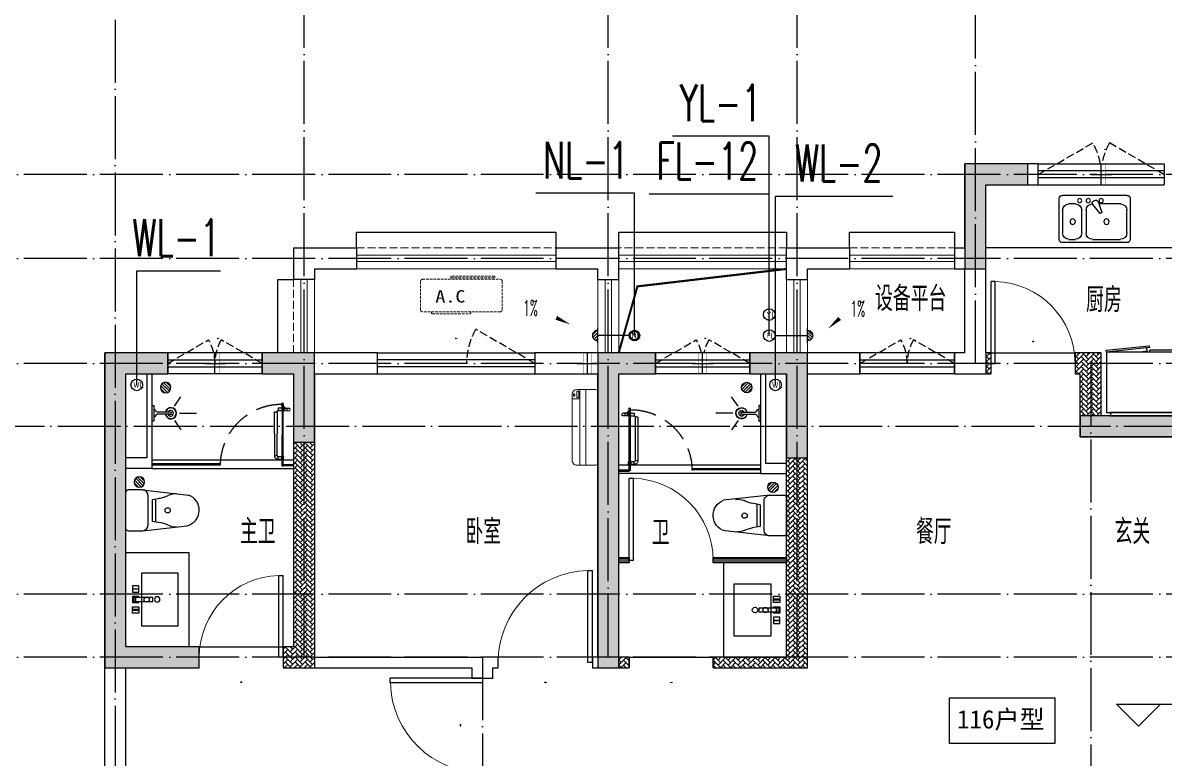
# Model space of a CAD drawing. Extents: x 27938 to 1507990, y 110129 to 923079.
# Drawn here: x 827036 to 837917, y 523579 to 530585 of the extents above; entities that cross this region are included whole.
import ezdxf

# ---------------------------------------------------------------- set-up
doc = ezdxf.new("R2010")
doc.units = 0
doc.header["$LTSCALE"] = 1000
doc.header["$MEASUREMENT"] = 0
doc.linetypes.add('DASH', pattern=[0.35, 0.25, -0.1])
doc.linetypes.add('DOTE', pattern=[2.42, 2, -0.2, 0.02, -0.2])
for name, color, linetype in [('AH-FURNITURE', 1, 'Continuous'), ('COLUMN', 9, 'Continuous'), ('CURTWALL', 4, 'Continuous'), ('DIM_ELEV', 3, 'Continuous'), ('DIM_凝结', 150, 'Continuous'), ('DIM_废水', 31, 'Continuous'), ('DIM_污水', 2, 'Continuous'), ('DIM_雨水', 4, 'Continuous'), ('DOTE', 1, 'Continuous'), ('EQUIP_污水', 7, 'Continuous'), ('IP-bath&kitchen-JOHNSON', 4, 'Continuous'), ('LVTRY', 6, 'Continuous'), ('P-bath&kitchen-JOHNSON', 4, 'Continuous'), ('PUB_HATCH', 8, 'Continuous'), ('PUB_TEXT', 4, 'Continuous'), ('VPIPE-中水', 122, 'Continuous'), ('VPIPE-凝结', 150, 'N'), ('VPIPE-废水', 31, 'Continuous'), ('VPIPE-污水', 2, 'W'), ('VPIPE-雨水', 4, 'Y'), ('WALL', 9, 'Continuous'), ('WINDOW', 4, 'Continuous'), ('WINDOW_TEXT', 7, 'Continuous'), ('保温', 6, 'Continuous'), ('建筑-排气道', 9, 'Continuous'), ('机电标识类', 1, 'Continuous'), ('看线', 251, 'Continuous')]:
    doc.layers.add(name, color=color, linetype=linetype)
for name, color, linetype, lineweight in [('平面-排水沟', 86, 'Continuous', 15), ('平面-栏杆', 135, 'Continuous', 15), ('平面-看线', 45, 'Continuous', 15), ('平面-空调室内机', 176, 'Continuous', 9), ('平面-空调预留孔', 173, 'Continuous', 15), ('空调', 76, 'Continuous', 13), ('立面-洞口示意', 152, 'Continuous', 13)]:
    doc.layers.add(name, color=color, linetype=linetype, lineweight=lineweight)
doc.styles.add('_TCH_DIM', font='SIMPLEX.shx', dxfattribs={"width": 0.7, "bigfont": 'GBCBIG.shx'})
doc.styles.add('_TCH_WINDOW', font='SIMPLEX.shx', dxfattribs={"width": 0.7, "height": 3.5, "bigfont": 'GBCBIG.shx'})
doc.styles.add('_TWT_SERIAL', font='SIMPLEX', dxfattribs={"width": 0.8, "height": 3.5, "bigfont": 'HZTXT'})
doc.styles.add('DIM_FONT', font='SIMPLEX.shx', dxfattribs={"width": 0.56})
doc.styles.get("Standard").update_dxf_attribs({"font": 'gbenor.shx', "bigfont": 'gbcbig.shx'})
doc.styles.add('黑体', font='simhei.ttf')
doc.linetypes.add('N', pattern='A,3,-0.2,["N",Standard,S=0.25,R=0,X=-0.1,Y=-0.115],-0.2', length=3.4)
doc.linetypes.add('W', pattern='A,3,-0.2,["W",Standard,S=0.25,R=0,X=-0.1,Y=-0.115],-0.2', length=3.4)
doc.linetypes.add('Y', pattern='A,3,-0.2,["Y",Standard,S=0.25,R=0,X=-0.1,Y=-0.115],-0.2', length=3.4)
pattern_1 = [(45, (0, 0), (0, 47.4157523), [100.584, -33.528]), (135, (23.708, 23.708), (3e-15, 47.4157523), [100.584, -33.528])]
pattern_2 = [(45, (407300, 154416.723), (0, 47.4157523), [100.584, -33.528]), (135, (407323.708, 154440.43), (3e-15, 47.4157523), [100.584, -33.528])]

# ---------------------------------------------------------------- blocks, each defined once
blk = doc.blocks.new('GDGDGDSDA')
at = {"layer": 'DOTE', "color": 0, "linetype": 'DOTE', "ltscale": 0.3}
for p, q in [((419335, 376108), (419335, 359558)), ((421135, 367858), (421135, 376108)), ((424035, 367858), (424035, 376108)), ((425835, 367858), (425835, 376108)), ((427535, 370658), (427535, 376108)), ((471335, 372458), (417335, 372458)), ((471335, 371658), (417335, 371658)), ((471335, 370658), (417335, 370658)), ((428635, 370658), (428635, 359558)), ((417335, 370059), (471335, 370059)), ((471335, 368458), (417335, 368458)), ((471335, 367858), (417335, 367858)), ((422835, 367858), (422835, 359558))]:
    blk.add_line(p, q, dxfattribs=at)
blk = doc.blocks.new('rrrrrrrrrrrra')
at = {"color": 0}
for p, q in [((-112, 459), (-112, 324)), ((253, 484), (-87, 484)), ((278, 324), (278, 459)), ((-112, 324), (-64, -103)), ((-59, 271), (224, 271)), ((-21, 232), (-34, 154)), ((186, 232), (-21, 232)), ((186, 232), (199, 154)), ((278, 324), (228, -116)), ((191, 200), (-26, 200))]:
    blk.add_line(p, q, dxfattribs=at)
for centre, radius, start, end in [((-87, 459), 25, 90, 180), ((253, 459), 25, 0, 90), ((-59, 324), 53.3, 180, 270), ((224, 324), 53.3, 270, 0), ((-323, 210), 294, 333.5369, 351.4828), ((488, 210), 294, 188.5172, 206.4631), ((149, -3), 224, 158.5202, 180), ((16, -3), 224, 0, 21.4798), ((84, -64), 153, 195.0773, 340.1181)]:
    blk.add_arc(centre, radius, start, end, dxfattribs=at)
blk = doc.blocks.new('A$C1E0F638F')
at = {"color": 0}
for points in [[(500, 435), (500, 85), (0, 85), (0, 435)], [(270, 30), (230, 30), (230, 195), (270, 195)], [(120, 0), (180, 0), (180, 60), (120, 60)], [(147, 55), (153, 55), (153, 5), (147, 5)], [(230, 30), (270, 30), (270, 10), (230, 10)], [(380, 0), (320, 0), (320, 60), (380, 60)], [(353, 55), (347, 55), (347, 5), (353, 5)]]:
    blk.add_lwpolyline(points, close=True, dxfattribs=at)
blk.add_lwpolyline([(270, 60), (280, 60), (280, 0), (220, 0), (220, 60), (230, 60)], dxfattribs=at)
blk.add_circle((250, 236), 26, dxfattribs=at)
blk = doc.blocks.new('$lvtry$00000171')
at = {"color": 0}
for p, q in [((-74, 11), (-11, 74)), ((-70, -27), (27, 70)), ((-53, -53), (53, 53)), ((-27, -70), (70, 27)), ((11, -74), (74, -11))]:
    blk.add_line(p, q, dxfattribs=at)
blk.add_circle((0, 0), 75, dxfattribs=at)
blk.add_point((0, 0), dxfattribs=at)
blk = doc.blocks.new('135')
blk.add_hatch(color=0).paths.add_polyline_path([(5, 2), (4, -1), (-5, 2), (-4, 5)])
at = {"color": 0}
for p, q in [((-6, 19), (-3, 19)), ((-3, 19), (-6, 19)), ((-6, 3), (5, -2)), ((-6, 3), (-5, 3)), ((-5, 11), (-5, 31)), ((5, 11), (-5, 11)), ((5, 10), (-5, 10)), ((-5, 3), (-4, 6)), ((-4, 6), (5, 2)), ((0, 0), (0, 39)), ((6, 19), (3, 19)), ((3, 19), (6, 19)), ((4, -1), (5, 2)), ((5, 11), (5, 32)), ((4, -1), (6, -2))]:
    blk.add_line(p, q, dxfattribs=at)
for centre, radius, start, end in [((6, 16), 13.5, 151.0147, 204.8403), ((13, 4), 20.5, 163.0924, 182.0012), ((-6, 4), 1, 184.2275, 248.4661), ((-5, 22), 0.5, 335.7643, 151.0147), ((4, 18), 9.42, 155.7643, 171.9773), ((9, 15), 14.6, 166.278, 198.0953), ((14, 4), 19.5, 163.7443, 182.5269), ((-5, 3), 0.5, 181.9385, 247.2597), ((5, 22), 0.5, 29.8425, 204.574), ((-6, 17), 11.7, 10.475, 24.574), ((-6, 15), 12.4, 338.6449, 16.0476), ((29, 7), 24, 172.9439, 199.2318), ((-6, 16), 13.4, 334.9111, 29.8425), ((26, 6), 20.6, 169.1454, 199.9526), ((6, -1), 1.17, 247.4597, 19.9526), ((6, -1), 0.5, 247.4597, 19.2318)]:
    blk.add_arc(centre, radius, start, end, dxfattribs=at)
blk.add_open_spline([(-5, 31), (-4, 31), (-2, 33), (1, 29), (3, 31), (5, 32)], degree=3, knots=[0, 0, 0, 0, 3.066329, 6.218313, 11.124135, 11.124135, 11.124135, 11.124135], dxfattribs=at)
blk = doc.blocks.new('SDFAWERAWER')
at = {"layer": 'LVTRY', "color": 0}
for p, q in [((593941, -1242210), (593784, -1242595)), ((593965, -1242220), (593807, -1242604)), ((593941, -1242210), (593965, -1242220)), ((593988, -1242191), (593978, -1242214)), ((594007, -1242226), (593978, -1242214)), ((594017, -1242203), (593988, -1242191)), ((594016, -1242220), (594027, -1242193)), ((594016, -1242220), (594022, -1242223)), ((594026, -1242204), (594018, -1242222)), ((594018, -1242222), (594021, -1242220)), ((594025, -1242211), (594021, -1242220)), ((594023, -1242221), (594022, -1242223)), ((594022, -1242223), (594024, -1242222)), ((594023, -1242211), (594030, -1242194)), ((594024, -1242221), (594024, -1242222)), ((594025, -1242211), (594031, -1242197)), ((594027, -1242193), (594033, -1242195)), ((594028, -1242234), (594078, -1242255)), ((594030, -1242194), (594031, -1242197)), ((594032, -1242197), (594033, -1242195)), ((594033, -1242195), (594034, -1242197)), ((594034, -1242198), (594034, -1242197)), ((594047, -1242201), (594036, -1242229)), ((594036, -1242229), (594039, -1242230)), ((594037, -1242211), (594088, -1242232)), ((594039, -1242230), (594045, -1242214)), ((594039, -1242230), (594042, -1242228)), ((594042, -1242228), (594051, -1242205)), ((594050, -1242202), (594043, -1242218)), ((594047, -1242201), (594050, -1242202)), ((594050, -1242202), (594051, -1242205)), ((594057, -1242246), (594067, -1242223)), ((593784, -1242595), (593807, -1242604)), ((593803, -1242641), (593813, -1242618)), ((593803, -1242641), (593833, -1242653)), ((593813, -1242618), (593842, -1242630)), ((593842, -1242630), (593833, -1242653)), ((593834, -1242656), (593833, -1242653)), ((593845, -1242629), (593834, -1242656)), ((593836, -1242657), (593834, -1242656)), ((593848, -1242630), (593836, -1242657)), ((593845, -1242629), (593842, -1242630)), ((593848, -1242630), (593845, -1242629)), ((593847, -1242662), (593858, -1242634)), ((593847, -1242662), (593850, -1242663)), ((593850, -1242663), (593861, -1242635)), ((593852, -1242662), (593862, -1242637)), ((593858, -1242634), (593861, -1242635)), ((593861, -1242635), (593862, -1242637))]:
    blk.add_line(p, q, dxfattribs=at)
blk.add_lwpolyline([(593823, -1242717), (594046, -1242174), (594037, -1242170), (593814, -1242713)], close=True, dxfattribs=at)
blk.add_arc((594075, -1242240), 15.3, 281.7932, 33.7019, dxfattribs=at)
for centre, major_axis, start_param, end_param in [((593974, -1242224), (3.93, 9.6), 0, 1.570796), ((593817, -1242608), (13.5, 33.1), 1.570796, 3.141593), ((593817, -1242608), (3.93, 9.6), 1.570796, 3.141593)]:
    blk.add_ellipse(centre, major_axis=major_axis, ratio=1, start_param=start_param, end_param=end_param, dxfattribs=at)
at = {"layer": 'P-bath&kitchen-JOHNSON', "color": 0, "linetype": 'DASH'}
blk.add_arc((593810, -1242714), 586, 67.5369, 157.1325, dxfattribs=at)
at = {"layer": 'LVTRY', "color": 8, "xscale": -1, "rotation": 157.7329157530927}
blk.add_blockref('135', (594045, -1242162), dxfattribs=at)
blk = doc.blocks.new('A$C5DCB2F21')
at = {"layer": 'IP-bath&kitchen-JOHNSON', "color": 0}
for p, q in [((-68, -213), (-158, -275)), ((68, -213), (158, -275)), ((0, -261), (0, -425))]:
    blk.add_line(p, q, dxfattribs=at)
for centre, major_axis, ratio, start_param, end_param in [((0, -179), (-51, 0), 0.990052, -1.36297, 4.504563), ((0, -178), (-26.8, 0), 0.994812, -1.167677, 4.309269)]:
    blk.add_ellipse(centre, major_axis=major_axis, ratio=ratio, start_param=start_param, end_param=end_param, dxfattribs=at)
at = {"layer": 'LVTRY', "color": 0}
for p, q in [((74, 0), (-74, 0)), ((-10, -174), (-10, -49)), ((11, -174), (11, -49))]:
    blk.add_line(p, q, dxfattribs=at)
blk.add_lwpolyline([(74, 0), (74, -16), (-74, -16), (-74, 0)], dxfattribs=at)
for points in [[(-26, -31, -0.364142), (-38, -16, -0.020495)], [(-10, -49, 0.214893), (-26, -31, 7.649644)], [(11, -49, -0.21439), (26, -31, -7.649644)], [(26, -31, 0.364142), (38, -16, 0.020495)]]:
    blk.add_lwpolyline(points, format="xyb", dxfattribs=at)
blk.add_arc((0, -174), 10.5, 180, 0, dxfattribs=at)
for centre, major_axis, ratio, start_param, end_param in [((0, -181), (53.6, 0), 0.987577, 1.76809, 7.656688), ((-12, -165), (0, 1.43), 0.85, -1.570796, 4.712389), ((-12, -189), (0, 1.43), 0.85, 4.712389, 10.995574), ((12, -165), (0, 1.43), 0.85, 4.712389, 10.995574), ((12, -189), (0, 1.43), 0.85, 4.712389, 10.995574)]:
    blk.add_ellipse(centre, major_axis=major_axis, ratio=ratio, start_param=start_param, end_param=end_param, dxfattribs=at)
blk = doc.blocks.new('$TCHSYS$DOOR2D')
for p, q in [((0.45, 0.975), (0.5, 0.975)), ((0.45, 0), (0.45, 0.975)), ((0.5, 0), (0.5, 0.975)), ((0.5, 0), (0.45, 0))]:
    blk.add_line(p, q)
at = {"lineweight": 13}
blk.add_arc((0.475, 0), 0.975, 91.4693, 180, dxfattribs=at)
blk = doc.blocks.new('DSGDFGF')
at = {"layer": 'CURTWALL', "color": 0}
for p, q in [((676992, 342105), (676292, 342105)), ((676292, 342105), (676292, 342055)), ((676992, 342055), (676992, 342105)), ((677892, 342105), (677792, 342105)), ((677792, 342105), (677792, 342055)), ((677892, 342055), (677892, 342105)), ((676292, 342089), (676992, 342089)), ((676292, 342072), (676992, 342072)), ((676292, 342055), (676992, 342055)), ((677792, 342089), (677892, 342089)), ((677792, 342072), (677892, 342072)), ((677792, 342055), (677892, 342055))]:
    blk.add_line(p, q, dxfattribs=at)
at = {"layer": 'IP-bath&kitchen-JOHNSON', "color": 0}
for p, q in [((676542, 342985), (677892, 342985)), ((676542, 342950), (677192, 342950)), ((676542, 342940), (677192, 342940)), ((676542, 342905), (677892, 342905)), ((677192, 342940), (677192, 342950)), ((677892, 342940), (677792, 342940)), ((677792, 342930), (677792, 342940)), ((677892, 342930), (677792, 342930))]:
    blk.add_line(p, q, dxfattribs=at)
for points in [[(676542, 343855), (676542, 342905), (676292, 342905)], [(676492, 343855), (676492, 343005), (676292, 343005)]]:
    blk.add_lwpolyline(points, dxfattribs=at)
at = {"layer": 'LVTRY', "color": 0}
blk.add_lwpolyline([(676892, 341155), (676292, 341155), (676292, 342055), (676892, 342055)], close=True, dxfattribs=at)
at = {"layer": 'CURTWALL', "color": 0, "xscale": 800, "yscale": 800, "zscale": 50, "rotation": 5.54452612062199e-09}
blk.add_blockref('$TCHSYS$DOOR2D', (677392, 342080), dxfattribs=at)
at = {"layer": 'IP-bath&kitchen-JOHNSON', "color": 8}
for name, p, rotation in [('A$C5DCB2F21', (676542, 343480), 90.00848852444699), ('SDFAWERAWER', (-342526, 1268091), 22.25976934310714)]:
    blk.add_blockref(name, p, dxfattribs=dict(at, rotation=rotation))
at = {"layer": 'LVTRY', "color": 8, "xscale": -0.6666666667107826, "yscale": 0.6666666667107826}
for p in [(676672, 343725), (676422, 342775)]:
    blk.add_blockref('$lvtry$00000171', p, dxfattribs=at)
at = {"layer": 'LVTRY', "color": 8, "extrusion": (0, 0, -1), "xscale": -1, "zscale": -1, "rotation": 270}
blk.add_blockref('rrrrrrrrrrrra', (-676776, 342423), dxfattribs=at)
at = {"layer": 'LVTRY', "color": 8, "xscale": -1, "rotation": 270}
blk.add_blockref('A$C1E0F638F', (676357, 341356), dxfattribs=at)
blk = doc.blocks.new('GDGDRGDGRD')
at = {"layer": 'IP-bath&kitchen-JOHNSON', "color": 0}
for p, q in [((490533, 524228), (491883, 524228)), ((490533, 524193), (491183, 524193)), ((490533, 524183), (491183, 524183)), ((490533, 524148), (491883, 524148)), ((491183, 524183), (491183, 524193)), ((491883, 524183), (491783, 524183)), ((491783, 524173), (491783, 524183)), ((491883, 524173), (491783, 524173))]:
    blk.add_line(p, q, dxfattribs=at)
for points in [[(490533, 525048), (490533, 524148), (490283, 524148)], [(490483, 525048), (490483, 524248), (490283, 524248)]]:
    blk.add_lwpolyline(points, dxfattribs=at)
at = {"layer": 'LVTRY', "color": 0}
blk.add_lwpolyline([(490883, 522448), (490283, 522448), (490283, 523348), (490883, 523348)], close=True, dxfattribs=at)
at = {"layer": 'IP-bath&kitchen-JOHNSON', "color": 8}
for name, p, rotation in [('A$C5DCB2F21', (490533, 524673), 90.008488524447), ('SDFAWERAWER', (-528536, 1449334), 22.25976934310711)]:
    blk.add_blockref(name, p, dxfattribs=dict(at, rotation=rotation))
at = {"layer": 'LVTRY', "color": 8, "xscale": -0.6666666667107826, "yscale": 0.6666666667107826}
for p in [(490663, 524918), (490413, 524018)]:
    blk.add_blockref('$lvtry$00000171', p, dxfattribs=at)
at = {"layer": 'LVTRY', "color": 8, "extrusion": (0, 0, -1), "xscale": -1, "zscale": -1, "rotation": 270}
blk.add_blockref('rrrrrrrrrrrra', (-490766, 523666), dxfattribs=at)
at = {"layer": 'LVTRY', "color": 8, "xscale": -1, "rotation": 270}
blk.add_blockref('A$C1E0F638F', (490347, 522649), dxfattribs=at)
blk = doc.blocks.new('rtyg7uyhg')
at = {"layer": 'LVTRY', "color": 0}
for p, q in [((194235, 45489), (193621, 45489)), ((193590, 45458), (193590, 45069)), ((193682, 45407), (193888, 45407)), ((193896, 45430), (193858, 45326)), ((193875, 45316), (193946, 45401)), ((193926, 45440), (193940, 45432)), ((194112, 45407), (194173, 45407)), ((194265, 45069), (194265, 45458)), ((193621, 45131), (193621, 45346)), ((193858, 45326), (193875, 45316)), ((194010, 45346), (194010, 45131)), ((194051, 45131), (194051, 45346)), ((194235, 45346), (194235, 45131)), ((193948, 45069), (193682, 45069)), ((194173, 45069), (194112, 45069)), ((193621, 45039), (194235, 45039))]:
    blk.add_line(p, q, dxfattribs=at)
for centre, radius in [((193866, 45438), 20.5), ((193989, 45438), 20.5), ((194071, 45438), 20.5), ((193815, 45238), 25.6), ((194137, 45238), 25.6)]:
    blk.add_circle(centre, radius, dxfattribs=at)
for centre, radius, start, end in [((193621, 45458), 30.7, 90, 180), ((194235, 45458), 30.7, 360, 90), ((193682, 45346), 61.4, 90, 180), ((193916, 45423), 20.5, 60, 159.4623), ((193930, 45414), 20.5, 320.5377, 60), ((193948, 45346), 61.4, 360, 90), ((194112, 45346), 61.4, 90, 180), ((194173, 45346), 61.4, 360, 90), ((193621, 45069), 30.7, 180, 270), ((193682, 45131), 61.4, 180, 270), ((193948, 45131), 61.4, 270, 360), ((194112, 45131), 61.4, 180, 270), ((194173, 45131), 61.4, 270, 360), ((194235, 45069), 30.7, 270, 360)]:
    blk.add_arc(centre, radius, start, end, dxfattribs=at)
at = {"layer": 'LVTRY', "color": 0, "style": 'DIM_FONT', "width": 0.8, "flags": 9}
for tag in ['YSIZE', 'XSIZE']:
    blk.add_attdef(tag, (193928, 45488), '', height=0.5, rotation=90, dxfattribs=at)
blk = doc.blocks.new('A$C60D053AF')
at = {"layer": 'AH-FURNITURE', "color": 0}
for p, q in [((233, -90), (128, -90)), ((193, -71), (328, -71)), ((193, -91), (328, -91)), ((342, -97), (370, -143)), ((356, -83), (384, -129)), ((233, -110), (128, -110)), ((245, -129), (245, -122)), ((265, -129), (265, -122)), ((255, -281), (255, -251)), ((255, -281), (393, -281)), ((393, -281), (393, -251))]:
    blk.add_line(p, q, dxfattribs=at)
for points in [[(170, -68, 1), (170, -94), (193, -94), (193, -68)], [(234, -251), (414, -251, 0.414214), (424, -241), (424, -111, 0.414214), (414, -101), (234, -101, 0.414214), (224, -111), (224, -241, 0.414214)], [(268, -122), (268, -107, 0.414214), (248, -87), (233, -87), (233, -113), (242, -113), (242, -122)], [(242, -152, 1), (268, -152), (268, -129), (242, -129)], [(384, -161, 1), (402, -143), (386, -127), (368, -145)]]:
    blk.add_lwpolyline(points, format="xyb", close=True, dxfattribs=at)
for centre, radius in [((100, -100), 30), ((255, -152), 15), ((255, -152), 10), ((393, -152), 15), ((393, -152), 10)]:
    blk.add_circle(centre, radius, dxfattribs=at)
for radius in [40, 20]:
    blk.add_arc((328, -111), radius, 45, 90, dxfattribs=at)
blk = doc.blocks.new('A-Kitchen-7')
at = {"layer": 'LVTRY', "color": 0}
for p, q in [((-519, 780), (-7, 834)), ((-7, 834), (-4, 811)), ((-515, 756), (-519, 780)), ((-4, 811), (-515, 756)), ((515, 756), (-515, 756)), ((-515, 756), (-515, 40)), ((-486, 761), (-485, 756)), ((-29, 767), (-112, 756)), ((-29, 767), (-35, 806)), ((515, 780), (0, 780)), ((0, 756), (0, 780)), ((515, 756), (515, 780)), ((515, 40), (515, 756)), ((-515, 40), (515, 40))]:
    blk.add_line(p, q, dxfattribs=at)
blk.add_lwpolyline([(-469, 40), (-469, 0), (469, 0), (469, 40)], close=True, dxfattribs=at)
blk = doc.blocks.new('*U41')
h = blk.add_hatch(color=0)
h.set_gradient(color1=(0, 0, 255), rotation=180, tint=1)
h.paths.add_polyline_path([(0, 0), (-6.35, -6.35), (-6.35, -2.159), (-15, -2.159), (-15, 2.159), (-6.35, 2.159), (-6.35, 6.35)])
at = {"color": 0, "linetype": 'Continuous'}
blk.add_lwpolyline([(0, 0), (-6.35, -6.35), (-6.35, -2.159), (-15, -2.159), (-15, 2.159), (-6.35, 2.159), (-6.35, 6.35)], close=True, dxfattribs=at)
blk = doc.blocks.new('sgrsefv')
at = {"layer": 'PUB_HATCH'}
blk.add_hatch(color=0, dxfattribs=at).paths.add_polyline_path([(1112933, 840916), (1112933, 840646), (1113073, 840646), (1113073, 840661), (1112968, 840661), (1112948, 840681), (1112948, 840881), (1112968, 840901), (1113288, 840901), (1113308, 840881), (1113308, 840681), (1113288, 840661), (1113183, 840661), (1113183, 840646), (1113323, 840646), (1113323, 840916)])
at = {"layer": 'LVTRY', "color": 0}
for p, q in [((1113073, 840661), (1113073, 840646)), ((1113183, 840661), (1113183, 840646))]:
    blk.add_line(p, q, dxfattribs=at)
for points in [[(1112918, 840931), (1113338, 840931), (1113338, 840631), (1112918, 840631)], [(1112933, 840916), (1113323, 840916), (1113323, 840646), (1112933, 840646)], [(1113288, 840661), (1112968, 840661), (1112948, 840681), (1112948, 840881), (1112968, 840901), (1113288, 840901), (1113308, 840881), (1113308, 840681), (1113288, 840661)]]:
    blk.add_lwpolyline(points, close=True, dxfattribs=at)
at = {"layer": '立面-洞口示意', "color": 0}
blk.add_lwpolyline([(1112918, 840931), (1113182, 840837), (1113338, 840631)], dxfattribs=at)
at = {"layer": '建筑-排气道', "color": 8, "xscale": -5, "yscale": 5, "zscale": 5, "rotation": 270}
blk.add_blockref('*U41', (1113118, 840599), dxfattribs=at)
blk = doc.blocks.new('FRSDFDGDGDRGDR')
at = {"layer": '平面-空调预留孔', "color": 0}
for p, q in [((699612, 775044), (699612, 775441)), ((699619, 775448), (699746, 775448)), ((699746, 775448), (699746, 775355)), ((699720, 775342), (699720, 775143)), ((699727, 775349), (699740, 775349)), ((699727, 775136), (699740, 775136)), ((699746, 775130), (699746, 775037)), ((699746, 775037), (699619, 775037))]:
    blk.add_line(p, q, dxfattribs=at)
blk.add_lwpolyline([(699766, 775167), (699793, 775154), (699793, 775057), (699766, 775044), (699766, 775018), (699619, 775018, -0.414214), (699593, 775044), (699593, 775441, -0.414214), (699619, 775468), (699766, 775468), (699766, 775441), (699793, 775428), (699793, 775332), (699766, 775318)], format="xyb", close=True, dxfattribs=at)
for centre, radius in [((699740, 775332), 10.6), ((699740, 775243), 15.8), ((699740, 775154), 10.6)]:
    blk.add_circle(centre, radius, dxfattribs=at)
for centre, start, end in [((699619, 775441), 90, 180), ((699727, 775342), 90, 180), ((699740, 775355), 270, 360), ((699727, 775143), 180, 270), ((699740, 775130), 0, 90), ((699619, 775044), 180, 270)]:
    blk.add_arc(centre, 6.6, start, end, dxfattribs=at)
blk = doc.blocks.new('GDGDRGDRGRD')
at = {"layer": 'LVTRY', "color": 0}
for p, q in [((430081, 371515), (429865, 371758)), ((430335, 371758), (429865, 371758)), ((429865, 371758), (429865, 370858)), ((430235, 370858), (430235, 371758)), ((429915, 370948), (429915, 371668)), ((429925, 371678), (430325, 371678)), ((429995, 371628), (429995, 371418)), ((430000, 371628), (430000, 371418)), ((430290, 371638), (430005, 371638)), ((430290, 371633), (430005, 371633)), ((430045, 371658), (430045, 371568)), ((430050, 371658), (430045, 371658)), ((430050, 371568), (430050, 371658)), ((430195, 371418), (430195, 371628)), ((430200, 371418), (430200, 371628)), ((430235, 371668), (430235, 370948)), ((429975, 371526), (430102, 371526)), ((429975, 371521), (429975, 371526)), ((430102, 371521), (429975, 371521)), ((430045, 371568), (430050, 371568)), ((430045, 371388), (430045, 371478)), ((430045, 371478), (430050, 371478)), ((430050, 371478), (430050, 371388)), ((430335, 371515), (430081, 371515)), ((430081, 371515), (430081, 371100)), ((430220, 371526), (430092, 371526)), ((430092, 371526), (430092, 371521)), ((430092, 371521), (430220, 371521)), ((430102, 371526), (430102, 371521)), ((430220, 371521), (430220, 371526)), ((430235, 371100), (430235, 371515)), ((429955, 371339), (429955, 371378)), ((430005, 371413), (430290, 371413)), ((430005, 371408), (430290, 371408)), ((430050, 371388), (430045, 371388)), ((429935, 371358), (429974, 371358)), ((429935, 371258), (429974, 371258)), ((429955, 371239), (429955, 371278)), ((429995, 370988), (429995, 371198)), ((430000, 370988), (430000, 371198)), ((430005, 371208), (430290, 371208)), ((430005, 371203), (430290, 371203)), ((430045, 371228), (430045, 371138)), ((430050, 371228), (430045, 371228)), ((430050, 371138), (430050, 371228)), ((430195, 371198), (430195, 370988)), ((430200, 371198), (430200, 370988)), ((429865, 370858), (430081, 371100)), ((430102, 371096), (429975, 371096)), ((429975, 371096), (429975, 371091)), ((429975, 371091), (430102, 371091)), ((430045, 371138), (430050, 371138)), ((430045, 370958), (430045, 371048)), ((430045, 371048), (430050, 371048)), ((430050, 371048), (430050, 370958)), ((430081, 371100), (430335, 371100)), ((430092, 371091), (430092, 371096)), ((430092, 371096), (430220, 371096)), ((430220, 371091), (430092, 371091)), ((430102, 371091), (430102, 371096)), ((430220, 371096), (430220, 371091)), ((430325, 370938), (429925, 370938)), ((430290, 370983), (430005, 370983)), ((430290, 370978), (430005, 370978)), ((430050, 370958), (430045, 370958)), ((429865, 370858), (430335, 370858))]:
    blk.add_line(p, q, dxfattribs=at)
blk.add_lwpolyline([(429609, 370758), (429735, 370758), (429735, 371758), (427635, 371758)], dxfattribs=at)
for centre, radius in [((430147, 371523), 29.7), ((430147, 371523), 11.7), ((429955, 371358), 17), ((429955, 371258), 17), ((430147, 371093), 29.7), ((430147, 371093), 11.7)]:
    blk.add_circle(centre, radius, dxfattribs=at)
for centre, radius, start, end in [((429925, 371668), 10, 90, 180), ((430005, 371628), 10, 90, 180), ((430005, 371628), 5, 90, 180), ((430190, 371628), 10, 0, 90), ((430190, 371628), 5, 0, 90), ((430225, 371668), 10, 0, 90), ((430047, 371523), 56.7, 2.2742, 87.7258), ((430047, 371523), 52.2, 2.4704, 87.5296), ((430047, 371523), 56.7, 272.2742, 357.7258), ((430047, 371523), 52.2, 272.4704, 357.5296), ((430147, 371523), 56.7, 92.2742, 177.7258), ((430147, 371523), 56.7, 182.2742, 267.7258), ((430147, 371523), 52.2, 92.4704, 177.5296), ((430147, 371523), 52.2, 182.4704, 267.5296), ((430005, 371418), 10, 180, 270), ((430005, 371418), 5, 180, 270), ((430190, 371418), 5, 270, 0), ((430190, 371418), 10, 270, 0), ((430005, 371198), 10, 90, 180), ((430005, 371198), 5, 90, 180), ((430047, 371093), 56.7, 2.2742, 87.7258), ((430147, 371093), 56.7, 92.2742, 177.7258), ((430190, 371198), 10, 0, 90), ((430190, 371198), 5, 0, 90), ((430047, 371093), 52.2, 2.4704, 87.5296), ((430047, 371093), 56.7, 272.2742, 357.7258), ((430047, 371093), 52.2, 272.4704, 357.5296), ((430147, 371093), 56.7, 182.2742, 267.7258), ((430147, 371093), 52.2, 92.4704, 177.5296), ((430147, 371093), 52.2, 182.4704, 267.5296), ((429925, 370948), 10, 180, 270), ((430005, 370988), 10, 180, 270), ((430005, 370988), 5, 180, 270), ((430190, 370988), 5, 270, 0), ((430190, 370988), 10, 270, 0), ((430225, 370948), 10, 270, 0)]:
    blk.add_arc(centre, radius, start, end, dxfattribs=at)
at = {"color": 8, "xscale": -1, "rotation": 270}
blk.add_blockref('FRSDFDGDGDRGDR', (-345583, -327434), dxfattribs=at)
at = {"color": 8, "xscale": -1}
blk.add_blockref('rtyg7uyhg', (622600, 326770), dxfattribs=at)
at = {"color": 8}
for name, p, rotation in [('A$C60D053AF', (430135, 372358), 270), ('sgrsefv', (1543253, 1211090), 180)]:
    blk.add_blockref(name, p, dxfattribs=dict(at, rotation=rotation))
at = {"layer": 'LVTRY', "color": 8, "extrusion": (0, 0, -1), "xscale": -0.7999999999883585, "yscale": 0.7999999999883585, "zscale": -0.7999999999883585}
blk.add_blockref('A-Kitchen-7', (-429197, 370159), dxfattribs=at)
blk = doc.blocks.new('GFDGFSDFGD')
at = {"layer": 'PUB_HATCH'}
for points in [[(429316, 374824), (428717, 374824), (428717, 373824), (428917, 373824), (428917, 374624), (429316, 374624)], [(421117, 373024), (420517, 373024), (420517, 370024), (421417, 370024), (421417, 370224), (420717, 370224), (420717, 372824), (421117, 372824)], [(422017, 373024), (422017, 372824), (422317, 372824), (422317, 372174), (422517, 372174), (422517, 373024)], [(425767, 373024), (425217, 373024), (425217, 370024), (425417, 370024), (425417, 372824), (425767, 372824)], [(426667, 373024), (426667, 372824), (427017, 372824), (427017, 372024), (427217, 372024), (427217, 373024)], [(429816, 372423), (429817, 372224), (431817, 372224), (431817, 372724), (431617, 372724), (431617, 372424), (430017, 372424)]]:
    blk.add_hatch(color=0, dxfattribs=at).paths.add_polyline_path(points)
at = {"layer": 'COLUMN', "color": 0}
for p, q in [((429316, 374824), (428717, 374824)), ((428717, 374824), (428717, 373824)), ((429316, 374624), (429316, 374824)), ((428917, 373824), (428917, 374624)), ((428917, 374624), (429316, 374624)), ((428717, 373824), (428917, 373824)), ((421117, 373024), (420517, 373024)), ((420517, 373024), (420517, 370024)), ((421117, 372824), (421117, 373024)), ((422017, 373024), (422017, 372824)), ((422517, 373024), (422017, 373024)), ((422517, 372174), (422517, 373024)), ((425767, 373024), (425217, 373024)), ((425217, 373024), (425217, 370024)), ((425767, 372824), (425767, 373024)), ((426667, 373024), (426667, 372824)), ((427217, 373024), (426667, 373024)), ((427217, 372024), (427217, 373024)), ((420717, 370224), (420717, 372824)), ((420717, 372824), (421117, 372824)), ((422017, 372824), (422317, 372824)), ((422317, 372824), (422317, 372174)), ((425417, 370024), (425417, 372824)), ((425417, 372824), (425767, 372824)), ((426667, 372824), (427017, 372824)), ((427017, 372824), (427017, 372024)), ((430017, 372424), (429816, 372423)), ((429816, 372423), (429817, 372224)), ((431617, 372424), (430017, 372424)), ((422317, 372174), (422517, 372174)), ((429817, 372224), (431817, 372224)), ((427017, 372024), (427217, 372024)), ((421417, 370224), (420717, 370224)), ((421417, 370024), (421417, 370224)), ((420517, 370024), (421417, 370024)), ((425217, 370024), (425417, 370024))]:
    blk.add_line(p, q, dxfattribs=at)
blk = doc.blocks.new('GDFGDGRD')
at = {"layer": '保温', "linetype": 'ByBlock', "ltscale": 10}
h = blk.add_hatch(dxfattribs=at)
h.set_pattern_fill('AR-HBONE', color=251, scale=55)
h.set_pattern_definition(pattern_1)
h.paths.add_polyline_path([(428967, 372824), (428967, 373024), (428917, 373024), (428917, 372824)])
h = blk.add_hatch(dxfattribs=at)
h.set_pattern_fill('AR-HBONE', color=251, scale=55)
h.set_pattern_definition(pattern_1)
h.paths.add_polyline_path([(429817, 372824), (429817, 373024), (429767, 373024), (429767, 372824)])
h = blk.add_hatch(dxfattribs=at)
h.set_pattern_fill('AR-HBONE', color=251, scale=55)
h.set_pattern_definition(pattern_1)
h.paths.add_polyline_path([(430018, 372424), (430017, 373024), (429817, 373024), (429818, 372424)])
h = blk.add_hatch(dxfattribs=at)
h.set_pattern_fill('AR-HBONE', color=251, scale=55)
h.set_pattern_definition(pattern_1)
h.paths.add_polyline_path([(427217, 370024), (427217, 372024), (427017, 372024), (427017, 370024)])
h = blk.add_hatch(dxfattribs=at)
h.set_pattern_fill('AR-HBONE', color=251, scale=55)
h.set_pattern_definition(pattern_1)
h.paths.add_polyline_path([(425517, 370024), (425517, 370124), (425417, 370124), (425417, 370024)])
h = blk.add_hatch(dxfattribs=at)
h.set_pattern_fill('AR-HBONE', color=251, scale=55)
h.set_pattern_definition(pattern_1)
h.paths.add_polyline_path([(427017, 370024), (427017, 370124), (426317, 370124), (426317, 370024)])
at = {"layer": '保温', "color": 251, "linetype": 'ByBlock', "ltscale": 10}
blk.add_line((428917, 373024), (428917, 372824), dxfattribs=at)
blk = doc.blocks.new('A$C001338C2')
for p, q in [((845, 304), (55, 304)), ((109, 215), (109, 304)), ((0, 249), (0, 22)), ((900, 22), (900, 249)), ((22, 0), (878, 0))]:
    blk.add_line(p, q)
at = {"lineweight": 5}
for p, q in [((900, 215), (0, 215)), ((900, 143), (0, 143))]:
    blk.add_line(p, q, dxfattribs=at)
for points in [[(73, 275), (57, 275, -0.414214), (51, 281), (51, 283, -0.414214), (57, 289), (73, 289, -0.414214), (79, 283), (79, 281, -0.414214)], [(89, 226), (22, 226, -0.414214), (17, 232), (17, 243, -0.414214), (22, 249), (89, 249, -0.414214), (95, 243), (95, 232, -0.414214)]]:
    blk.add_lwpolyline(points, format="xyb", close=True)
for centre, radius, start, end in [((55, 249), 55, 90, 180), ((845, 249), 55, 360, 90), ((22, 22), 22, 180, 270), ((878, 22), 22, 270, 360)]:
    blk.add_arc(centre, radius, start, end)
blk = doc.blocks.new('dongkong')
blk.add_wipeout([(-603756, 210771), (-603756, 210571), (-603836, 210571), (-603836, 210771)])
at = {"layer": '机电标识类', "color": 250, "linetype": 'DASH', "ltscale": 400}
for p, q in [((-603796, 210771), (-603796, 210571)), ((-603896, 210671), (-603696, 210671))]:
    blk.add_line(p, q, dxfattribs=at)
at = {"layer": '空调', "color": 6, "linetype": 'DASH', "const_width": 2}
blk.add_lwpolyline([(-603756, 210771), (-603756, 210571), (-603836, 210571), (-603836, 210771)], close=True, dxfattribs=at)
blk = doc.blocks.new('gsergvr')
at = {"layer": '平面-空调预留孔', "linetype": 'DASH', "ltscale": 0.1}
for p, q in [((34075, 17176), (34075, 17166)), ((34085, 17156), (34438, 17156)), ((34448, 17166), (34448, 17176))]:
    blk.add_line(p, q, dxfattribs=at)
blk.add_lwpolyline([(34729, 17176), (33989, 17176, -0.414214), (33969, 17196), (33969, 17466, -0.414214), (33989, 17486), (34729, 17486, -0.414214), (34749, 17466), (34749, 17196, -0.414214)], format="xyb", close=True, dxfattribs=at)
blk.add_lwpolyline([(34679, 17515), (34260, 17515), (34260, 17500), (34679, 17500)], close=True, dxfattribs=at)
for centre, start, end in [((34085, 17166), 180, 270), ((34438, 17166), 270, 0)]:
    blk.add_arc(centre, 10, start, end, dxfattribs=at)
at = {"layer": '平面-空调预留孔', "color": 251, "linetype": 'DASH', "ltscale": 0.1, "true_color": 0x636466, "style": '黑体', "width": 1.2}
blk.add_text('A.C', height=117, dxfattribs=at).set_placement((34111, 17265))
blk = doc.blocks.new('rtyryrtyeeretee')
at = {"layer": '平面-空调预留孔'}
blk.add_blockref('gsergvr', (635673, 326706), dxfattribs=at)
blk = doc.blocks.new('A$C7A951E79')
at = {"layer": 'LVTRY'}
for p, q in [((-7, 49), (-49, 7)), ((0, 28), (-47, -18)), ((0, 0), (-35, -35)), ((0, -71), (0, 71)), ((0, -28), (-18, -47))]:
    blk.add_line(p, q, dxfattribs=at)
blk.add_arc((0, 0), 49.9, 89.9757, 269.9757, dxfattribs=at)
blk.add_point((0, 0), dxfattribs=at)
blk = doc.blocks.new('A$C42425DA4')
blk.add_blockref('A$C7A951E79', (0, 0))
at = {"xscale": -1}
blk.add_blockref('A$C7A951E79', (2000, 0), dxfattribs=at)
blk = doc.blocks.new('$WINLIB2D$00000001')
at = {"color": 0}
for points in [[(-0.5, 0.5), (-0.5, -0.5)], [(-0.5, 0.5), (0.5, 0.5)], [(0.5, -0.5), (0.5, 0.5)], [(0.5, 0.1667), (-0.5, 0.1667)], [(0.5, -0.1667), (-0.5, -0.1667)], [(-0.5, -0.5), (0.5, -0.5)]]:
    blk.add_lwpolyline(points, dxfattribs=at)
blk = doc.blocks.new('$DorLib2D$00000001')
at = {"color": 0}
for p, q in [((0.45, 0.975), (0.5, 0.975)), ((0.45, 0), (0.45, 0.975)), ((0.5, 0), (0.5, 0.975)), ((0.5, 0), (0.45, 0))]:
    blk.add_line(p, q, dxfattribs=at)
at = {"color": 0, "lineweight": 13}
blk.add_arc((0.475, 0), 0.975, 91.4693, 180, dxfattribs=at)
blk = doc.blocks.new('$TwtSys$00000147')
blk.add_circle((0, 0, 0), 25)

msp = doc.modelspace()

# ---------------------------------------------------------------- hatches: boundary and pattern name
at = {"layer": '保温', "linetype": 'ByBlock', "ltscale": 10}
h = msp.add_hatch(dxfattribs=at)
h.set_pattern_fill('AR-HBONE', color=8, scale=55)
h.set_pattern_definition(pattern_2)
h.paths.add_polyline_path([(829816.7, 524440.4), (829816.7, 526590.4), (829616.7, 526590.4), (829616.7, 524440.4)])
h = msp.add_hatch(dxfattribs=at)
h.set_pattern_fill('AR-HBONE', color=8, scale=55)
h.set_pattern_definition(pattern_2)
h.paths.add_polyline_path([(829616.7, 524440.4), (829616.7, 524640.4), (829516.7, 524640.4), (829516.7, 524440.4)])

# ---------------------------------------------------------------- linework, layer by layer
at = {"color": 8}
msp.add_lwpolyline([(835869.5, 524154.1), (836875.5, 524154.1), (836875.5, 523718.1), (835869.5, 523718.1)], close=True, dxfattribs=at)
at = {"layer": 'DIM_ELEV', "color": 8}
for p, q in [((837671.5, 523883.2), (837461.5, 524093.2)), ((837461.5, 524093.2), (838392.4, 524093.2)), ((837671.5, 523883.2), (837881.5, 524093.2))]:
    msp.add_line(p, q, dxfattribs=at)
at = {"layer": 'DIM_凝结'}
for p, q in [((832866.6, 528960.9), (831926, 528960.9)), ((832866.6, 527606), (832866.6, 528960.9))]:
    msp.add_line(p, q, dxfattribs=at)
at = {"layer": 'DIM_废水'}
for p, q in [((834151.6, 528953.8), (833007.5, 528953.8)), ((834151.6, 527605.4), (834151.6, 528953.8))]:
    msp.add_line(p, q, dxfattribs=at)
at = {"layer": 'DIM_污水'}
for p, q in [((834211.4, 527135.4), (834211.4, 528934.3)), ((834211.4, 528934.3), (835331.2, 528934.3)), ((828121.7, 527135.4), (828121.7, 528223)), ((828121.7, 528223), (828919.1, 528223))]:
    msp.add_line(p, q, dxfattribs=at)
at = {"layer": 'DIM_雨水'}
for p, q in [((834151.6, 529506.7), (833229.5, 529506.7)), ((834151.6, 527805.4), (834151.6, 529506.7))]:
    msp.add_line(p, q, dxfattribs=at)
at = {"layer": 'VPIPE-中水', "color": 8, "linetype": 'Continuous'}
for centre in [(828121.7, 527135.4), (834211.4, 527135.4)]:
    msp.add_circle(centre, 55, dxfattribs=at)
at = {"layer": 'VPIPE-凝结', "color": 8, "ltscale": 0.1}
for p, q in [((832826.6, 527606), (832516.3, 527606)), ((834206.6, 527606), (834516.4, 527605.9))]:
    msp.add_line(p, q, dxfattribs=at)
at = {"layer": 'VPIPE-凝结'}
msp.add_circle((832866.6, 527606), 50, dxfattribs=at)
at = {"layer": 'VPIPE-凝结', "color": 8}
msp.add_circle((832866.6, 527606), 40, dxfattribs=at)
at = {"layer": 'VPIPE-废水', "color": 8}
msp.add_circle((834151.6, 527605.4), 55, dxfattribs=at)
at = {"layer": 'VPIPE-废水'}
msp.add_circle((834151.6, 527605.4), 55, dxfattribs=at)
at = {"layer": 'VPIPE-污水'}
for centre in [(828121.7, 527135.4), (834211.4, 527135.4)]:
    msp.add_circle(centre, 55, dxfattribs=at)
at = {"layer": 'VPIPE-雨水', "color": 8}
msp.add_circle((834151.6, 527805.4), 55, dxfattribs=at)
at = {"layer": 'VPIPE-雨水'}
msp.add_circle((834151.6, 527805.4), 55, dxfattribs=at)
at = {"layer": 'WALL', "color": 8}
for p, q in [((836016.6, 528440.4), (836016.6, 529240.4)), ((836716.6, 529240.4), (836016.6, 529240.4)), ((836716.6, 529040.4), (836716.6, 529240.4)), ((836216.6, 528340.4), (836216.6, 529040.4)), ((836216.6, 529040.4), (836716.6, 529040.4)), ((829616.6, 528440.4), (829616.6, 528140.4)), ((829616.6, 528440.4), (830216.6, 528440.4)), ((830216.6, 528440.4), (830216.6, 528240.4)), ((832116.6, 528440.4), (832716.6, 528440.4)), ((832116.6, 528440.4), (832116.6, 528240.4)), ((832716.6, 528140.4), (832716.6, 528440.4)), ((834316.6, 528440.4), (834916.6, 528440.4)), ((834316.6, 528140.4), (834316.6, 528440.4)), ((834916.6, 528440.4), (834916.6, 528240.4)), ((835916.6, 528440.4), (836016.6, 528440.4)), ((835916.6, 528440.4), (835916.6, 528240.4)), ((836216.6, 527440.4), (836216.6, 528340.4)), ((829816.6, 528240.4), (829816.6, 528140.4)), ((829816.6, 528240.4), (830216.6, 528240.4)), ((832116.6, 528240.4), (832516.6, 528240.4)), ((832516.6, 528140.4), (832516.6, 528240.4)), ((834516.6, 528240.4), (834916.6, 528240.4)), ((834516.6, 528140.4), (834516.6, 528240.4)), ((835916.6, 528240.4), (836016.6, 528240.4)), ((836016.6, 527440.4), (836016.6, 528240.4)), ((829816.6, 528140.4), (829616.6, 528140.4)), ((832516.6, 528140.4), (832716.6, 528140.4)), ((834316.6, 528140.4), (834516.6, 528140.4)), ((828416.7, 527440.4), (827816.6, 527440.4)), ((827816.6, 524540.4), (827816.6, 527440.4)), ((828416.7, 527240.4), (828416.7, 527440.4)), ((829716.6, 527440.4), (829316.7, 527440.4)), ((829316.7, 527440.4), (829316.7, 527240.4)), ((830416.6, 527440.4), (829716.6, 527440.4)), ((830416.6, 527240.4), (830416.6, 527440.4)), ((831916.6, 527440.4), (831916.6, 527240.4)), ((833066.6, 527440.4), (832616.6, 527440.4)), ((833066.6, 527240.4), (833066.6, 527440.4)), ((834416.6, 527440.4), (833966.6, 527440.4)), ((833966.6, 527440.4), (833966.6, 527240.4)), ((835016.6, 527440.4), (834416.6, 527440.4)), ((835016.6, 527240.4), (835016.6, 527440.4)), ((836016.6, 527440.4), (835916.6, 527440.4)), ((835916.6, 527440.4), (835916.6, 527240.4)), ((836266.6, 527440.4), (836216.6, 527440.4)), ((836266.6, 527240.4), (836266.6, 527440.4)), ((837316.6, 527440.4), (837066.6, 527440.4)), ((837066.6, 527440.4), (837066.6, 527240.4)), ((837316.6, 526840.4), (837316.6, 527440.4)), ((828016.6, 527240.4), (828416.7, 527240.4)), ((828016.6, 524640.4), (828016.6, 527240.4)), ((829316.7, 527240.4), (829616.6, 527240.4)), ((829616.6, 527240.4), (829616.6, 524640.4)), ((829816.6, 527240.4), (830416.6, 527240.4)), ((829816.6, 527240.4), (829816.6, 524540.4)), ((832716.6, 527240.4), (833066.6, 527240.4)), ((832716.6, 524540.4), (832716.6, 527240.4)), ((833966.6, 527240.4), (834316.6, 527240.4)), ((834316.6, 524540.4), (834316.6, 527240.4)), ((834516.6, 524440.4), (834516.6, 527240.4)), ((834516.6, 527240.4), (835016.6, 527240.4)), ((835916.6, 527240.4), (836116.6, 527240.4)), ((836116.6, 527240.4), (836266.6, 527240.4)), ((837066.6, 527240.4), (837116.6, 527240.4)), ((837116.6, 526640.4), (837116.6, 527240.4)), ((838716.6, 526840.4), (837316.6, 526840.4)), ((838616.6, 526640.4), (837116.6, 526640.4)), ((828716.6, 524640.4), (828016.6, 524640.4)), ((828716.6, 524440.4), (828716.6, 524640.4)), ((829616.6, 524640.4), (829516.6, 524640.4)), ((829516.6, 524640.4), (829516.6, 524440.4)), ((827816.6, 519340.4), (827816.6, 524540.4)), ((829816.6, 524540.4), (831416.6, 524540.4)), ((831566.6, 524540.4), (831416.6, 524540.4)), ((831566.6, 524440.4), (831566.6, 524540.4)), ((832516.6, 524540.4), (832466.6, 524540.4)), ((832466.6, 524540.4), (832466.6, 524440.4)), ((832816.6, 524540.4), (832716.6, 524540.4)), ((832816.6, 524440.4), (832816.6, 524540.4)), ((834316.6, 524540.4), (833616.6, 524540.4)), ((833616.6, 524540.4), (833616.6, 524440.4)), ((828016.6, 524440.4), (828716.6, 524440.4)), ((828016.6, 519540.4), (828016.6, 524440.4)), ((829516.6, 524440.4), (829716.6, 524440.4)), ((829716.6, 524440.4), (831316.6, 524440.4)), ((831316.6, 524440.4), (831316.6, 524340.4)), ((831516.6, 524440.4), (831566.6, 524440.4)), ((831516.6, 524340.4), (831516.6, 524440.4)), ((832466.6, 524440.4), (832616.6, 524440.4)), ((832616.6, 524440.4), (832816.6, 524440.4)), ((833616.6, 524440.4), (834516.6, 524440.4)), ((831316.6, 524340.4), (831516.6, 524340.4))]:
    msp.add_line(p, q, dxfattribs=at)
at = {"layer": 'WINDOW', "color": 8}
for p, q in [((836266.6, 527440.4), (837066.6, 527440.4)), ((828716.6, 524640.4), (829516.6, 524640.4)), ((832816.6, 524540.4, 800), (833616.6, 524540.4, 800))]:
    msp.add_line(p, q, dxfattribs=at)
at = {"layer": 'WINDOW', "color": 8, "linetype": 'DASH'}
for p, q in [((832816.6, 524540.4), (832816.6, 524440.4)), ((833616.6, 524440.4), (833616.6, 524540.4))]:
    msp.add_line(p, q, dxfattribs=at)
at = {"layer": 'WINDOW', "color": 8, "linetype": 'DASH', "ltscale": 0.3}
for points in [[(836716.6, 529140.4), (837236.2, 529440.4, -0.1316523), (837316.6, 529140.4)], [(837914.7, 529140.4), (837395.1, 529440.4, 0.1316523), (837314.7, 529140.4)], [(831916.6, 527340.4), (831353.4, 527665.1, 0.1314846), (831266.6, 527340.4)], [(833066.7, 527340.4), (833456.4, 527565.4, -0.1316053), (833516.7, 527340.4)], [(833966.7, 527340.4), (833576.9, 527565.4, 0.1316053), (833516.7, 527340.4)], [(835016.6, 527340.4), (835406.3, 527565.4, -0.1316053), (835466.6, 527340.4)], [(835916.6, 527340.4), (835526.8, 527565.4, 0.1316053), (835466.6, 527340.4)]]:
    msp.add_lwpolyline(points, format="xyb", dxfattribs=at)
at = {"layer": '保温', "color": 8, "linetype": 'ByBlock', "ltscale": 10}
msp.add_line((829816.7, 524540.4), (829816.7, 524440.4), dxfattribs=at)
at = {"layer": '平面-排水沟', "color": 8}
for points in [[(831970.4, 527847.3, 0, 0, 0), (832256.5, 527710.4, 0, 40, 0), (832121.2, 527775.1, 0, 0, 0)], [(834888.9, 527828.4, 0, 0, 0), (834710.5, 527668.8, 0, 40, 0), (834822.3, 527768.8, 0, 0, 0)]]:
    msp.add_lwpolyline(points, format="xyseb", dxfattribs=at)
at = {"layer": '平面-栏杆', "color": 8}
for points in [[(832116.6, 528370.4), (830216.6, 528370.7)], [(832116.6, 528310.4), (830216.6, 528310.7)], [(834316.6, 528370.5), (832716.6, 528370.7)], [(834316.6, 528310.5), (832716.6, 528310.7)], [(835916.6, 528370.6), (834916.6, 528370.7)], [(835916.6, 528310.6), (834916.6, 528310.7)], [(829686.9, 528140.4), (829686.6, 527440.4)], [(829746.9, 528140.4), (829746.6, 527440.4)], [(832586.6, 528140.4), (832586.3, 527440.5)], [(832646.6, 528140.4), (832646.3, 527440.5)], [(834386.6, 528140.4), (834386.3, 527440.5)], [(834446.6, 528140.4), (834446.3, 527440.5)]]:
    msp.add_lwpolyline(points, dxfattribs=at)
at = {"layer": '平面-看线', "color": 8, "linetype": 'DASH', "ltscale": 0.3}
msp.add_line((829616.6, 527440.4), (829616.9, 528140.4), dxfattribs=at)
at = {"layer": '平面-看线', "color": 8}
msp.add_line((834316.3, 527440.4), (834316.6, 528140.4), dxfattribs=at)
at = {"layer": '平面-看线', "color": 8, "linetype": 'DASH', "ltscale": 0.3}
for points in [[(830216.6, 528440.4), (832116.6, 528440.4)], [(834316.6, 528440.4), (832716.6, 528440.4)], [(834916.6, 528440.4), (835916.6, 528440.4)]]:
    msp.add_lwpolyline(points, dxfattribs=at)
at = {"layer": '平面-看线', "color": 8}
for points in [[(830216.6, 528240.4), (832116.6, 528240.4)], [(834316.6, 528240.4), (832716.6, 528240.4)], [(835916.6, 528240.4), (834916.6, 528240.4)], [(829816.9, 528140.4), (829816.6, 527440.4)], [(832716.6, 528140.4), (832716.3, 527440.5)], [(834516.6, 528140.4), (834516.3, 527440.5)]]:
    msp.add_lwpolyline(points, dxfattribs=at)
at = {"layer": '看线', "color": 8, "ltscale": 0.5}
for points in [[(830216.6, 528440.4), (830216.6, 528590.4), (832116.6, 528590.4), (832116.6, 528440.4)], [(832716.6, 528440.4), (832716.6, 528590.4), (834316.6, 528590.4), (834316.6, 528440.4)], [(834916.6, 528440.4), (834916.6, 528590.4), (835916.6, 528590.4), (835916.6, 528440.4)], [(829466.9, 527440.4), (829466.9, 528140.4), (829616.9, 528140.4)]]:
    msp.add_lwpolyline(points, dxfattribs=at)

# ---------------------------------------------------------------- block references
at = {"color": 8}
for name, p in [('GFDGFSDFGD', (407300, 154416.7)), ('GDGDRGDRGRD', (408581.8, 156682.7)), ('rtyryrtyeeretee', (161184.5, 183949.4)), ('GDFGDGRD', (407300, 154416.7)), ('A$C42425DA4', (832516.3, 527606)), ('GDGDRGDGRD', (337734.1, 2192))]:
    msp.add_blockref(name, p, dxfattribs=at)
at = {"color": 8, "xscale": -1}
msp.add_blockref('DSGDFGF', (1510608.9, 183385.1), dxfattribs=at)
at = {"layer": 'DOTE', "color": 169}
msp.add_blockref('GDGDGDSDA', (408581.8, 156682.1), dxfattribs=at)
at = {"layer": 'EQUIP_污水'}
for p in [(828416.6, 525940.4), (833916.6, 525890.3), (828216.7, 525090.4), (834116.6, 524990.4)]:
    msp.add_blockref('$TwtSys$00000147', p, dxfattribs=at)
at = {"layer": 'WINDOW', "color": 8}
ref = msp.add_blockref('$DorLib2D$00000001', (836666.6, 527340.4), dxfattribs=dict(at, xscale=-800, yscale=800, zscale=-800, rotation=6.06372912622234e-10))
ref.add_attrib('A', 'M0822', (836661.7, 527546.5), dxfattribs={"layer": 'WINDOW_TEXT', "color": 8, "ltscale": 0.5, "height": 4.25, "style": '_TCH_WINDOW', "width": 0.494118})
ref = msp.add_blockref('$WINLIB2D$00000001', (831166.6, 527340.4), dxfattribs=dict(at, xscale=1500, yscale=-200, zscale=1500, rotation=359.9999999969686))
ref.add_attrib('A', 'C1514a', (831161.3, 527575.8), dxfattribs={"layer": 'WINDOW_TEXT', "color": 8, "ltscale": 0.5, "height": 4.25, "style": '_TCH_WINDOW', "width": 0.494118})
ref = msp.add_blockref('$WINLIB2D$00000001', (835466.6, 527340.4), dxfattribs=dict(at, xscale=-900, yscale=-200, zscale=-900, rotation=2.464015854641344e-09))
ref.add_attrib('A', 'C0914', (835491.2, 527575.8), dxfattribs={"layer": 'WINDOW_TEXT', "color": 8, "ltscale": 0.5, "height": 4.25, "rotation": 0, "style": '_TCH_WINDOW', "width": 0.494118})
ref = msp.add_blockref('$DorLib2D$00000001', (832016.6, 524490.4), dxfattribs=dict(at, xscale=900, yscale=900, zscale=900, rotation=3.223884863770534e-09))
ref.add_attrib('A', 'M0922', (832009.7, 524297.7), dxfattribs={"layer": 'WINDOW_TEXT', "color": 8, "ltscale": 0.5, "height": 5.95, "rotation": 0, "style": '_TCH_WINDOW', "width": 0.494118})
ref = msp.add_blockref('$DorLib2D$00000001', (829116.6, 524540.4), dxfattribs=dict(at, xscale=800, yscale=800, zscale=800, rotation=6.01791841182132e-09))
ref.add_attrib('A', 'M0822', (829109.7, 524300), dxfattribs={"layer": 'WINDOW_TEXT', "color": 8, "ltscale": 0.5, "height": 5.95, "rotation": 0, "style": '_TCH_WINDOW', "width": 0.494118})
ref = msp.add_blockref('$DorLib2D$00000001', (831416.6, 523890.4), dxfattribs=dict(at, xscale=900, yscale=900, zscale=900, rotation=90.00000000129845))
ref.add_attrib('A', 'M0922', (831211.6, 523883.6), dxfattribs={"layer": 'WINDOW_TEXT', "color": 8, "ltscale": 0.5, "height": 5.95, "rotation": 90, "style": '_TCH_WINDOW', "width": 0.494118})
at = {"layer": '平面-空调预留孔', "color": 8, "xscale": -0.8000000000465648, "yscale": 0.8000000000465648, "zscale": 0.8000000000465646, "rotation": 89.99999976656984}
msp.add_blockref('A$C001338C2', (832516.6, 527090.7), dxfattribs=at)

# ---------------------------------------------------------------- texts
at = {"color": 8, "style": '黑体'}
msp.add_text('116户型', height=175, dxfattribs=at).set_placement((835941.6, 523861.9))
at = {"layer": 'DIM_凝结', "color": 7, "style": '_TWT_SERIAL', "width": 0.64}
msp.add_text('NL-1', height=350, dxfattribs=at).set_placement((831996, 529100.9))
at = {"layer": 'DIM_废水', "color": 7, "style": '_TWT_SERIAL', "width": 0.64}
msp.add_text('FL-12', height=350, dxfattribs=at).set_placement((833077.5, 529093.8))
at = {"layer": 'DIM_污水', "color": 7, "style": '_TWT_SERIAL', "width": 0.64}
for s, p in [('WL-2', (834397.2, 529074.3)), ('WL-1', (828081.1, 528363))]:
    msp.add_text(s, height=350, dxfattribs=at).set_placement(p)
at = {"layer": 'DIM_雨水', "color": 7, "style": '_TWT_SERIAL', "width": 0.64}
msp.add_text('YL-1', height=350, dxfattribs=at).set_placement((833299.5, 529646.7))
at = {"layer": 'PUB_TEXT', "color": 8}
for s, height, p in [('设备平台', 236.31, (835160, 527839.4)), ('厨房', 236.31, (837172.1, 527828.1)), ('YL', 56, (834121.2, 527777.4)), ('NL', 56, (832838.6, 527578)), ('FL', 56, (834125.9, 527577.4)), ('WL', 56, (828086.7, 527107.4)), ('WL', 56, (834176.4, 527107.4)), ('主卫', 236.31, (829105.3, 525618.2)), ('卧室', 236.31, (831255.3, 525618.2, 0)), ('餐厅', 236.31, (835550.1, 525618.2)), ('玄关', 236.31, (837443.3, 525618.2)), ('卫', 236.3, (833031.5, 525609.3))]:
    msp.add_text(s, height=height, dxfattribs=at).set_placement(p)
at = {"layer": 'WINDOW_TEXT', "color": 8, "style": '_TCH_WINDOW', "width": 0.494118}
msp.add_text('DK0822', height=5.95, rotation=0, dxfattribs=at).set_placement((833208.5, 524298.2))
at = {"layer": '平面-排水沟', "color": 7, "style": '_TCH_DIM', "width": 0.494118}
for p in [(831806.3, 527794.5), (834926.2, 527787.4)]:
    msp.add_text('1%', height=148.75, dxfattribs=at).set_placement(p)

# ---------------------------------------------------------------- next in the draw order: block references
at = {"layer": '平面-空调室内机', "color": 8, "ltscale": 0.3, "xscale": -1, "rotation": 180}
for p in [(1441112.6, 739811.3), (1432662.6, 738011.4), (1437312.6, 738011.3)]:
    msp.add_blockref('dongkong', p, dxfattribs=at)
at = {"layer": '平面-空调室内机', "color": 8, "ltscale": 0.3}
msp.add_blockref('dongkong', (1436212.8, 316669.8), dxfattribs=at)

# ---------------------------------------------------------------- next in the draw order: linework, layer by layer
at = {"color": 8, "const_width": 20}
msp.add_lwpolyline([(832716.3, 527440.4), (832894.5, 528073.9), (834316.6, 528240.4)], dxfattribs=at)
at = {"layer": 'WALL', "color": 8}
for p, q in [((832616.6, 527440.4), (831916.6, 527440.4)), ((831916.6, 527240.4), (832516.6, 527240.4)), ((832516.6, 524540.4), (832516.6, 527240.4))]:
    msp.add_line(p, q, dxfattribs=at)
at = {"layer": 'WINDOW', "color": 8, "linetype": 'DASH', "ltscale": 0.3}
for points in [[(828416.7, 527340.4), (828806.4, 527565.4, -0.1316053), (828866.7, 527340.4)], [(829316.7, 527340.4), (828926.9, 527565.4, 0.1316053), (828866.7, 527340.4)]]:
    msp.add_lwpolyline(points, format="xyb", dxfattribs=at)
at = {"layer": '平面-看线', "color": 8}
msp.add_line((832516.3, 527440.4), (832516.6, 528140.4), dxfattribs=at)

# ---------------------------------------------------------------- next in the draw order: block references
at = {"layer": 'WINDOW', "color": 8}
ref = msp.add_blockref('$WINLIB2D$00000001', (837316.6, 529140.4), dxfattribs=dict(at, xscale=-1200, yscale=200, zscale=-1200, rotation=179.9999999963283))
ref.add_attrib('A', 'C1214', (837349, 529375.8), dxfattribs={"layer": 'WINDOW_TEXT', "color": 8, "ltscale": 0.5, "height": 4.25, "rotation": 360, "style": '_TCH_WINDOW', "width": 0.494118})
ref = msp.add_blockref('$WINLIB2D$00000001', (828866.7, 527340.4), dxfattribs=dict(at, xscale=-900, yscale=-200, zscale=-900, rotation=359.9999999964871))
ref.add_attrib('A', 'C0914', (828891.3, 527575.8), dxfattribs={"layer": 'WINDOW_TEXT', "color": 8, "ltscale": 0.5, "height": 4.25, "style": '_TCH_WINDOW', "width": 0.494118})
ref = msp.add_blockref('$WINLIB2D$00000001', (833516.6, 527340.4), dxfattribs=dict(at, xscale=-900, yscale=-200, zscale=-900, rotation=1.823162473766424e-09))
ref.add_attrib('A', 'C0914', (833537.3, 527575.8), dxfattribs={"layer": 'WINDOW_TEXT', "color": 8, "ltscale": 0.5, "height": 4.25, "rotation": 0, "style": '_TCH_WINDOW', "width": 0.494118})

doc.saveas('drawing.dxf')
